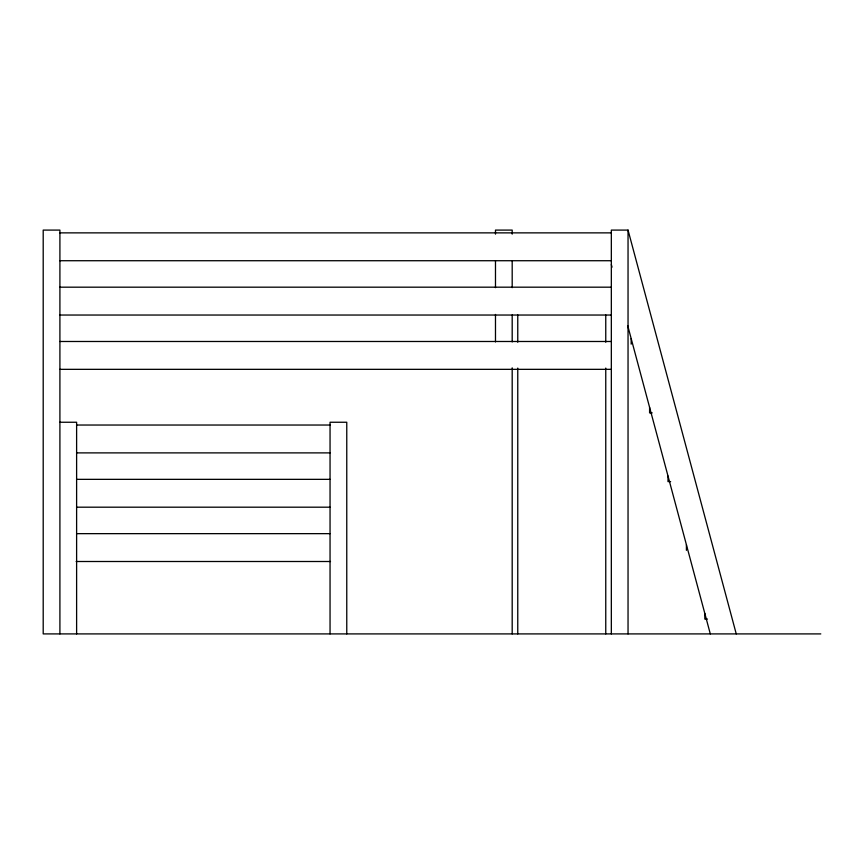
<?xml version="1.0" encoding="UTF-8"?>
<svg xmlns="http://www.w3.org/2000/svg" width="864" height="864" viewBox="0 0 864 864"><rect width="100%" height="100%" fill="white"/><g stroke="black" fill="none" stroke-linecap="round" stroke-linejoin="round"><path stroke-width="1.3" d="M736.247 633.906L628.042 230.094L611.334 230.094L611.334 633.906M59.908 232.87L611.334 232.87M59.908 260.723L611.334 260.723M59.908 287.183L611.334 287.183M59.908 315.036L611.334 315.036M59.908 341.485L611.334 341.485M59.908 369.338L611.334 369.338M652.223 412.884L649.588 412.884L649.588 407.311M59.908 422.248L76.615 422.248L76.615 633.906M76.615 425.034L330.048 425.034M76.615 452.887L330.048 452.887M76.615 479.347L330.048 479.347M670.637 481.615L668.002 481.615L668.002 476.042M76.615 507.19L330.048 507.19M76.615 533.65L330.048 533.65M76.151 561.503L330.512 561.503M707.465 619.056L704.83 619.056L704.83 613.494M820.8 633.906L43.2 633.906L43.2 230.094L59.908 230.094L59.908 633.906M611.334 264.568L612.036 267.17M627.718 325.696L710.305 633.906M686.416 544.763L686.416 550.336M631.174 338.591L631.174 344.164M628.042 230.094L628.042 633.906M605.761 314.971L605.761 342.23M605.761 368.075L605.761 633.906M517.763 314.971L517.763 342.23M517.763 368.075L517.763 633.906M512.19 234.133L512.19 230.094L495.482 230.094L495.482 234.133M512.19 260.885L512.19 287.658M512.19 314.971L512.19 341.939M512.19 367.837L512.19 633.906M495.482 260.885L495.482 287.658M495.482 314.442L495.482 341.939M346.766 633.906L346.766 422.248L330.048 422.248L330.048 633.906"/></g></svg>
